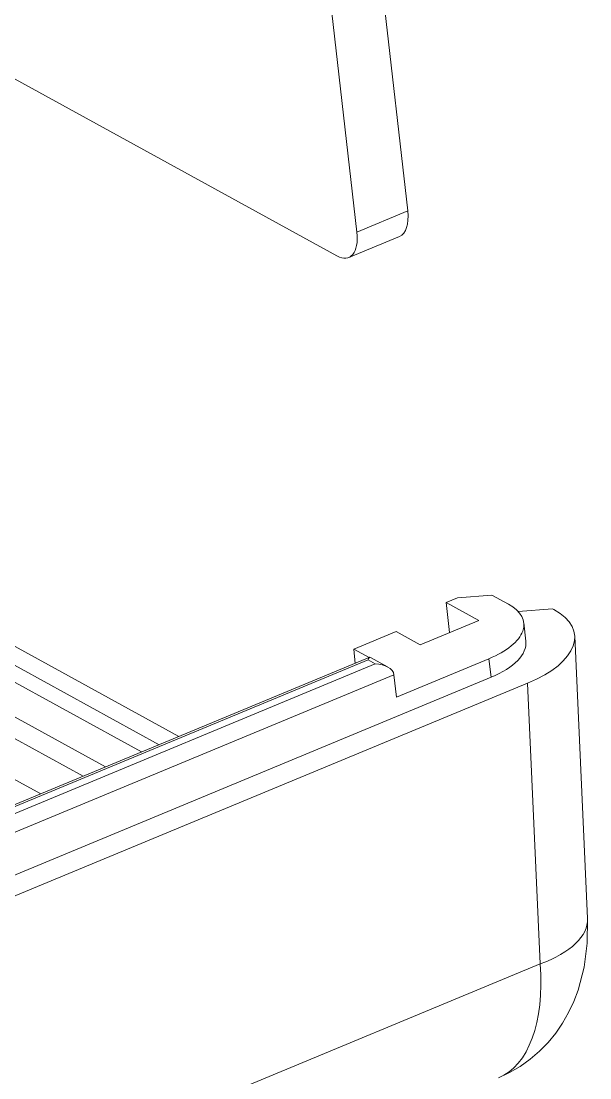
# Model space of a CAD drawing. Header units: millimetres. Extents: x 8 to 690, y 8 to 531.
# Drawn here: x 625.76 to 639.34, y 350.97 to 376.22 of the extents above; entities that cross this region are included whole.
import ezdxf

# ---------------------------------------------------------------- set-up
doc = ezdxf.new("R2010")
doc.units = ezdxf.units.MM
doc.header["$LTSCALE"] = 2.5
doc.layers.add('Visible (ANSI)', color=7, linetype='Continuous', lineweight=9)
doc.layers.add('Visible Narrow (ANSI)', color=7, linetype='Continuous', lineweight=9)

msp = doc.modelspace()

# ---------------------------------------------------------------- linework, layer by layer
at = {"layer": 'Visible (ANSI)'}
for p, q in [((633.301, 370.613), (597.174, 390.452)), ((634.992, 371.687), (633.191, 387.516)), ((631.975, 387.012), (633.777, 371.182)), ((599.978, 375.351), (629.524, 359.125)), ((599.641, 375.079), (629.051, 358.929)), ((628.635, 358.756), (599.226, 374.907)), ((627.773, 358.399), (597.935, 374.784)), ((627.238, 358.176), (597.673, 374.412)), ((596.66, 373.991), (626.225, 357.756)), ((634.798, 371.08), (633.583, 370.576)), ((636.183, 362.44), (635.91, 362.327)), ((636.183, 362.44), (637.006, 362.506)), ((637.399, 362.291), (637.006, 362.506)), ((636.69, 361.899), (635.91, 362.327)), ((635.91, 362.327), (635.99, 361.609)), ((637.635, 362.112), (638.452, 362.178)), ((638.452, 362.178), (638.484, 362.161)), ((636.69, 361.899), (635.292, 361.319)), ((637.766, 361.844), (637.816, 361.401)), ((634.715, 361.636), (633.702, 361.215)), ((635.292, 361.319), (634.715, 361.636)), ((638.982, 361.521), (639.288, 354.772)), ((633.702, 361.215), (633.734, 360.873)), ((633.702, 361.215), (634.071, 361.012)), ((553.697, 327.655), (634.085, 361.018)), ((634.101, 361.017), (634.511, 360.792)), ((634.725, 360.068), (636.933, 360.984)), ((636.983, 360.541), (551.943, 325.246)), ((634.725, 360.068), (634.664, 360.6)), ((637.855, 360.398), (552.117, 324.814))]:
    msp.add_line(p, q, dxfattribs=at)
at = {"layer": 'Visible (ANSI)', "flags": 128}
msp.add_lwpolyline([(639.288, 354.772), (639.283, 354.188), (639.21, 353.614), (639.064, 353.059), (638.961, 352.789), (638.837, 352.527), (638.692, 352.275), (638.528, 352.035), (638.345, 351.81), (638.141, 351.602), (637.918, 351.41), (637.679, 351.239), (637.426, 351.091), (637.162, 350.967)], dxfattribs=at)
at = {"layer": 'Visible (ANSI)'}
for centre, major_axis, ratio, start_param, end_param in [((634.415, 372.004), (0.383, -0.924), 0.479921, 0, 1.030875), ((633.2, 371.499), (0.383, -0.924), 0.479921, 5.743264, 7.31406), ((635.778, 361.618), (1.987, 0.226), 0.450999, 5.280109, 6.850906), ((636.291, 361.253), (2.688, 0.305), 0.450221, 5.281666, 6.850559), ((635.829, 361.175), (1.987, 0.226), 0.450999, 5.280109, 6.283185), ((634.075, 360.689), (0.018, 0.33), 0.224055, 6.175976, 6.930316), ((634.248, 360.594), (-0.417, 0.023), 0.635628, 3.248802, 4.819598)]:
    msp.add_ellipse(centre, major_axis=major_axis, ratio=ratio, start_param=start_param, end_param=end_param, dxfattribs=at)
at = {"layer": 'Visible Narrow (ANSI)'}
for p, q in [((634.992, 371.687), (633.777, 371.182)), ((553.906, 327.695), (634.045, 360.955)), ((634.045, 360.955), (634.218, 360.86)), ((636.933, 360.984), (636.983, 360.541)), ((634.218, 360.86), (554.079, 327.6)), ((554.04, 327.138), (634.664, 360.6)), ((637.855, 360.398), (638.16, 353.69)), ((638.16, 353.69), (552.956, 318.328))]:
    msp.add_line(p, q, dxfattribs=at)
for centre, major_axis, ratio, start_param, end_param in [((636.591, 354.65), (2.697, 0.123), 0.46202, 5.312069, 6.283185), ((635.403, 355.38), (-1.739, 4.421), 0.48829, 3.150685, 4.137926)]:
    msp.add_ellipse(centre, major_axis=major_axis, ratio=ratio, start_param=start_param, end_param=end_param, dxfattribs=at)

doc.saveas('drawing.dxf')
